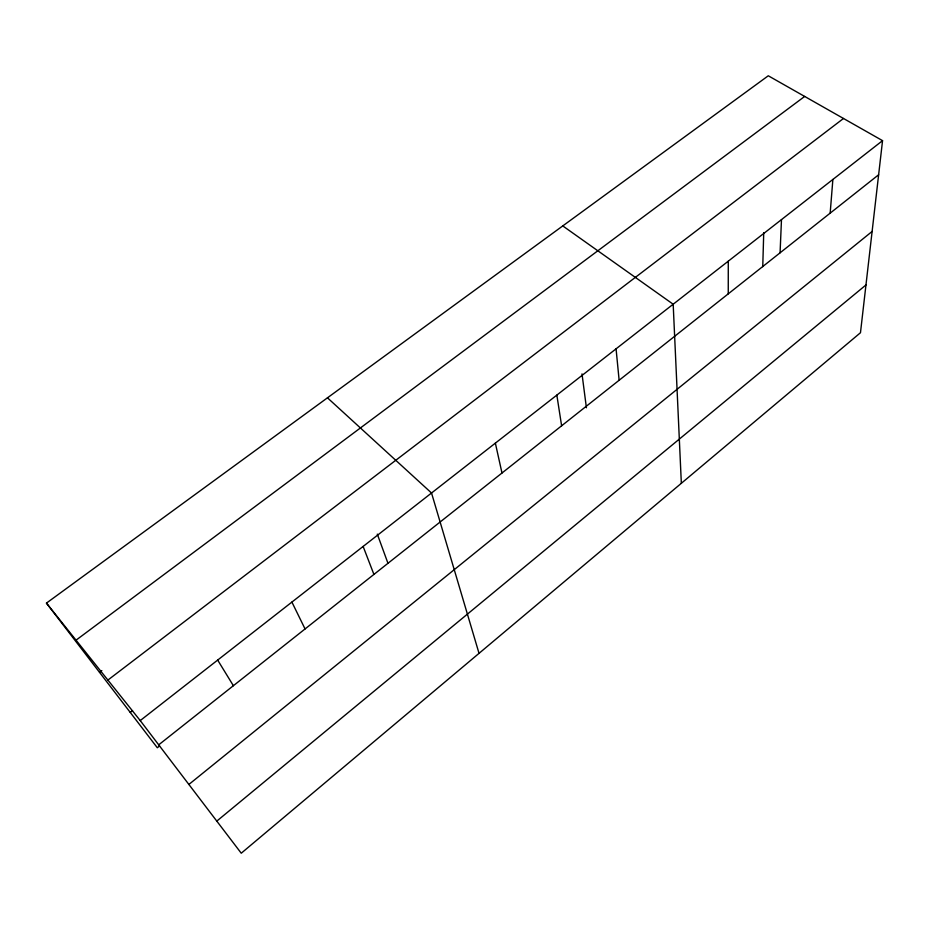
<?xml version="1.0" encoding="UTF-8"?>
<svg xmlns="http://www.w3.org/2000/svg" width="929" height="929" viewBox="0 0 929 929"><rect width="100%" height="100%" fill="white"/><g stroke="black" fill="none" stroke-linecap="round" stroke-linejoin="round"><path stroke-width="1.39" d="M728.255 293.854L728.278 261.177M762.755 266.658L763.731 232.714M780.07 252.827L781.486 219.616M830.166 213.159L832.872 179.46M882.55 140.651L860.475 332.721L241.25 853.217L140.233 720.579L46.45 603.107L768.283 75.783L882.55 140.651L140.233 720.579M216.794 821.108L865.956 284.971M188.877 784.459L872.11 231.46M158.708 744.837L878.625 174.78M159.556 745.964L157.315 747.74L46.45 603.107M130.246 712.427L132.533 710.662M107.892 680.074L843.486 118.482M99.531 672.364L101.83 670.622M76.039 640.174L804.653 96.442M562.777 225.921L673.177 304.224L681.34 483.289M327.461 397.821L431.532 493.009L479.027 653.342M217.665 660.078L233.388 685.718M291.903 602.085L305.06 628.956M363.134 546.438L373.922 574.436M377.302 534.117L387.962 563.288M495.366 443.133L501.985 473.024M556.843 395.115L561.615 425.807M582.007 373.888L586.408 407.75M616.066 348.839L619.132 380.263"/></g></svg>
